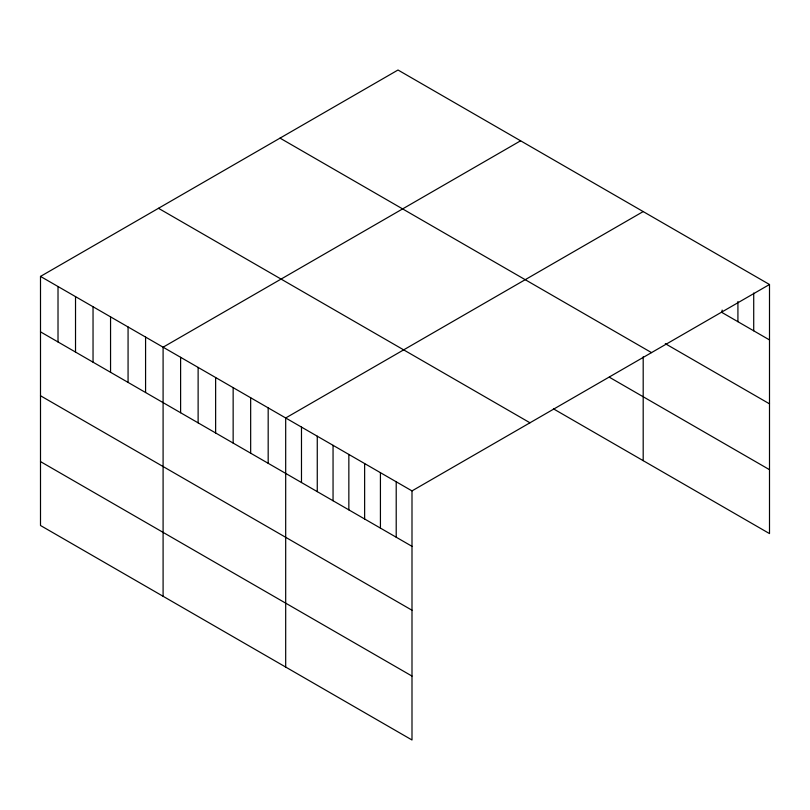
<?xml version="1.0" encoding="UTF-8"?>
<svg xmlns="http://www.w3.org/2000/svg" width="810" height="810" viewBox="0 0 810 810"><rect width="100%" height="100%" fill="white"/><g stroke="black" fill="none" stroke-linecap="round" stroke-linejoin="round"><path stroke-width="1.21" d="M40.5 276.412L411.996 490.9L411.996 739.986L40.5 525.498L40.5 276.412L398.004 70.014L769.5 284.502L769.5 533.587L553.433 408.837M520.597 140.798L163.094 347.196L163.094 596.281M643.191 211.572L285.687 417.98L285.687 667.055M411.996 490.9L769.5 284.502M769.5 339.927L722.135 312.589L722.135 310.068M665.293 343.673L769.5 403.836M280.027 138.125L651.524 352.613M609.262 377.166L769.5 469.678M158.477 208.302L529.973 422.79M40.5 331.847L411.996 546.335M40.5 395.756L411.996 610.234M40.5 461.599L411.996 676.077M753.715 293.017L753.715 330.814M737.92 301.543L737.92 321.702M643.191 356.775L643.191 460.657M396.212 481.788L396.212 537.212M380.427 472.665L380.427 528.1M364.632 463.553L364.632 518.987M348.847 454.44L348.847 509.865M333.052 445.328L333.052 500.752M317.267 436.205L317.267 491.64M301.482 427.093L301.482 482.527M268.181 407.865L268.181 463.3M250.665 397.75L250.665 453.185M233.148 387.646L233.148 443.07M215.632 377.531L215.632 432.965M198.126 367.416L198.126 422.85M180.61 357.311L180.61 412.735M145.577 337.082L145.577 392.516M128.071 326.977L128.071 382.401M110.555 316.862L110.555 372.296M93.039 306.747L93.039 362.181M75.522 296.642L75.522 352.067M58.016 286.527L58.016 341.962"/></g></svg>
